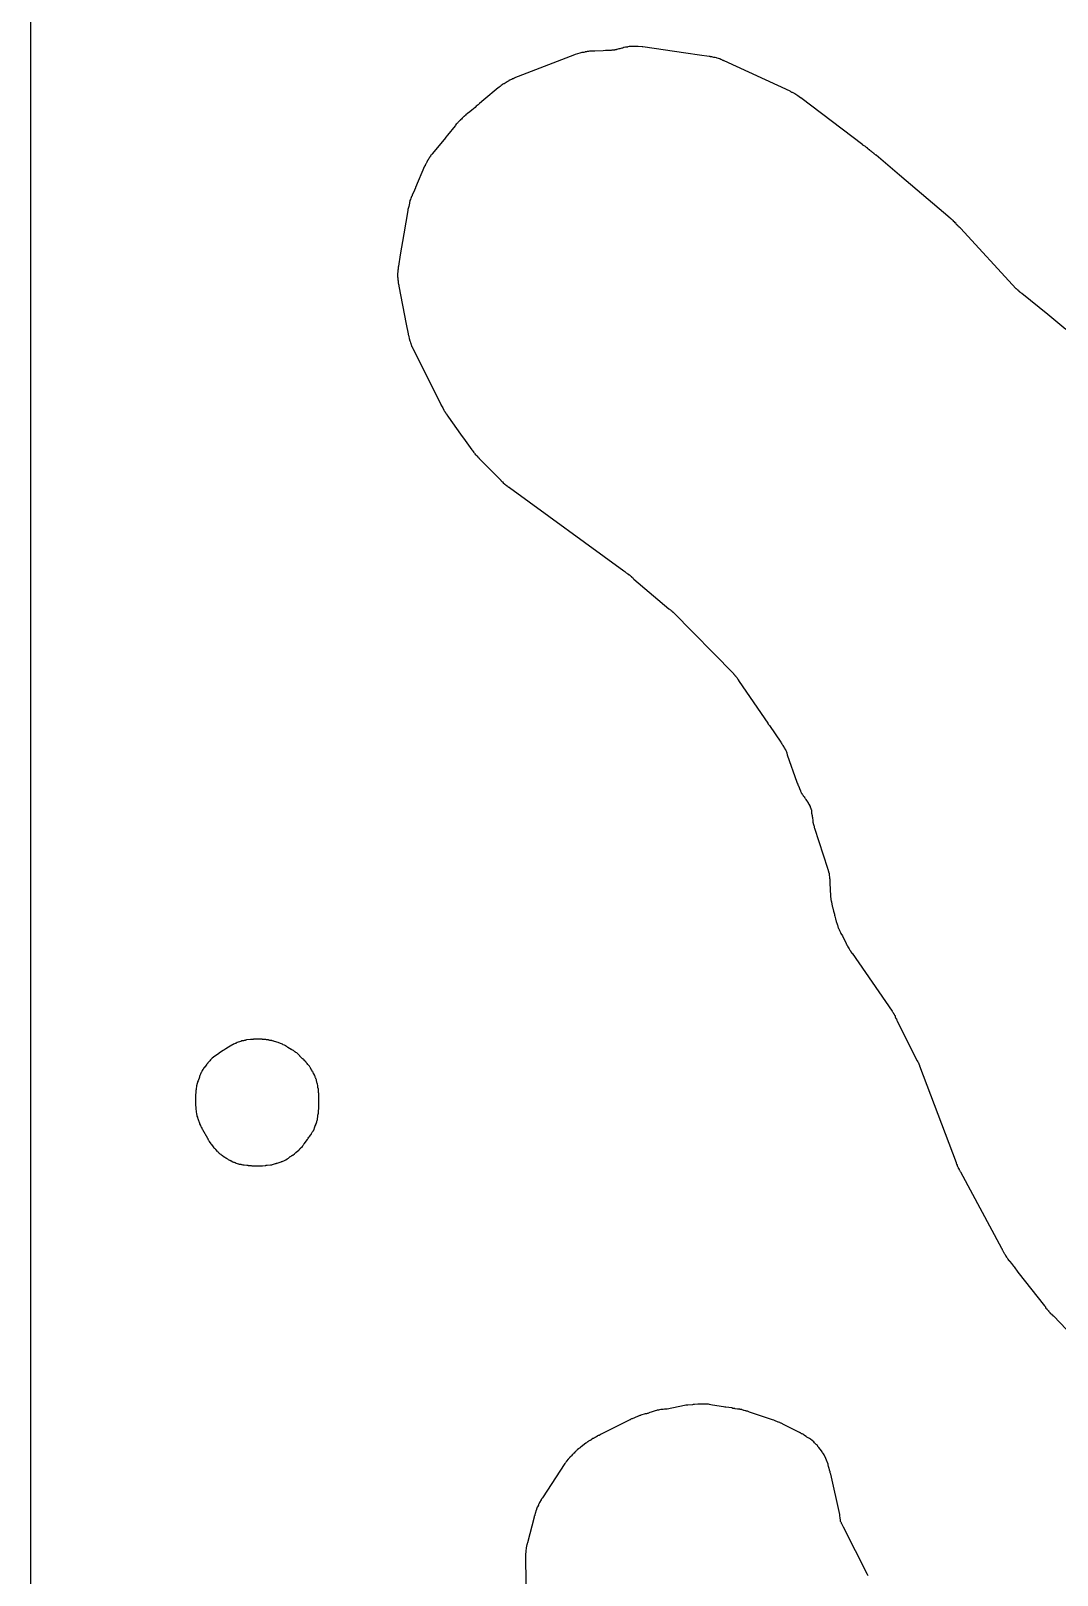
# Model space of a CAD drawing. Header units: millimetres. Extents: x 0 to 300, y 0 to 300.
# Drawn here: x -0.1 to 49.8, y 150 to 225 of the extents above; entities that cross this region are included whole.
import ezdxf

# ---------------------------------------------------------------- set-up
doc = ezdxf.new("R2010")
doc.units = ezdxf.units.MM
doc.layers.add('CUT', color=7, linetype='CONTINUOUS')

msp = doc.modelspace()

# ---------------------------------------------------------------- linework, layer by layer
at = {"layer": 'CUT'}
for points in [[(-0.05, 0.57), (-0.05, 299.43)], [(50.24, 210.52), (49.36, 211.24), (48.52, 211.92), (48.1, 212.27), (48.08, 212.28), (48.05, 212.3), (48.02, 212.32), (48.01, 212.33), (48, 212.34), (47.99, 212.35), (47.98, 212.36), (47.97, 212.36), (47.97, 212.37), (47.96, 212.37), (47.96, 212.38), (47.95, 212.38), (47.94, 212.39), (47.94, 212.4), (47.93, 212.4), (47.93, 212.41), (47.92, 212.41), (47.92, 212.42), (47.91, 212.42), (47.9, 212.43), (47.89, 212.44), (47.87, 212.46), (47.86, 212.47), (47.84, 212.49), (47.83, 212.5), (45.11, 215.44), (45.1, 215.45), (45.06, 215.49), (45.05, 215.5), (45.03, 215.52), (45.01, 215.54), (44.99, 215.56), (44.99, 215.57), (44.98, 215.57), (44.97, 215.58), (44.96, 215.59), (44.94, 215.61), (44.93, 215.62), (44.93, 215.63), (44.92, 215.64), (44.91, 215.64), (44.9, 215.66), (44.86, 215.7), (44.82, 215.74), (44.81, 215.74), (44.8, 215.75), (44.79, 215.76), (44.78, 215.77), (44.77, 215.78), (44.77, 215.79), (44.73, 215.83), (44.69, 215.86), (44.66, 215.89), (44.65, 215.89), (44.62, 215.93), (42.15, 218.02), (41.02, 218.98), (41, 218.99), (40.98, 219), (40.96, 219.02), (40.94, 219.04), (40.92, 219.06), (40.91, 219.06), (40.89, 219.08), (40.87, 219.1), (40.86, 219.1), (40.86, 219.11), (40.83, 219.13), (40.82, 219.13), (40.81, 219.15), (40.8, 219.16), (40.79, 219.17), (40.78, 219.17), (40.78, 219.18), (40.75, 219.2), (40.74, 219.2), (40.73, 219.21), (40.73, 219.22), (40.72, 219.22), (40.71, 219.24), (40.68, 219.25), (40.67, 219.26), (40.67, 219.27), (40.66, 219.27), (40.65, 219.28), (40.64, 219.28), (40.62, 219.3), (40.61, 219.31), (40.61, 219.32), (40.6, 219.32), (40.57, 219.35), (40.52, 219.38), (40.5, 219.4), (40.47, 219.42), (40.38, 219.48), (40.37, 219.49), (37.36, 221.77), (37.35, 221.77), (37.35, 221.78), (37.33, 221.79), (37.32, 221.8), (37.31, 221.81), (37.3, 221.81), (37.2, 221.88), (37.19, 221.89), (37.17, 221.91), (37.15, 221.92), (37.13, 221.93), (37.12, 221.94), (37.1, 221.95), (37.09, 221.96), (37.08, 221.96), (37.06, 221.97), (37.05, 221.98), (36.99, 222.01), (36.98, 222.02), (36.96, 222.03), (36.95, 222.03), (36.94, 222.03), (36.93, 222.03), (36.9, 222.05), (36.87, 222.07), (36.86, 222.08), (36.84, 222.09), (33.63, 223.57), (33.62, 223.57), (33.6, 223.58), (33.57, 223.59), (33.56, 223.6), (33.52, 223.62), (33.47, 223.64), (33.42, 223.66), (33.41, 223.66), (33.36, 223.68), (33.29, 223.7), (33.26, 223.71), (33.2, 223.73), (33.19, 223.73), (33.18, 223.73), (33.15, 223.74), (33.13, 223.74), (33.03, 223.76), (32.97, 223.77), (32.96, 223.77), (32.95, 223.78), (32.94, 223.78), (32.93, 223.78), (32.91, 223.78), (32.44, 223.85), (32.43, 223.85), (31.77, 223.95), (29.68, 224.25), (29.65, 224.25), (29.46, 224.27), (29.41, 224.27), (29.35, 224.27), (29.28, 224.27), (29.23, 224.27), (29.18, 224.27), (29.13, 224.27), (29.02, 224.26), (28.96, 224.25), (28.95, 224.25), (28.94, 224.24), (28.93, 224.24), (28.92, 224.24), (28.91, 224.24), (28.9, 224.24), (28.89, 224.23), (28.88, 224.23), (28.86, 224.23), (28.84, 224.23), (28.78, 224.22), (28.78, 224.21), (28.76, 224.21), (28.75, 224.21), (28.74, 224.21), (28.73, 224.2), (28.7, 224.19), (28.68, 224.19), (28.67, 224.19), (28.57, 224.16), (28.55, 224.16), (28.52, 224.15), (28.51, 224.15), (28.47, 224.14), (28.42, 224.12), (28.41, 224.12), (28.39, 224.11), (28.38, 224.11), (28.37, 224.11), (28.36, 224.1), (28.35, 224.1), (28.34, 224.1), (28.32, 224.1), (28.31, 224.09), (28.3, 224.09), (28.29, 224.09), (28.28, 224.09), (28.25, 224.09), (28.18, 224.09), (28.15, 224.08), (28.13, 224.08), (28.1, 224.08), (27.87, 224.07), (27.76, 224.06), (27.35, 224.04), (27.25, 224.04), (27.24, 224.04), (27.22, 224.04), (27.21, 224.04), (27.14, 224.04), (27.09, 224.04), (27.04, 224.03), (26.99, 224.02), (26.98, 224.02), (26.95, 224.01), (26.94, 224.01), (26.93, 224.01), (26.89, 224), (26.88, 224), (26.87, 223.99), (26.86, 223.99), (26.82, 223.98), (26.8, 223.98), (26.78, 223.98), (26.72, 223.97), (26.67, 223.96), (26.62, 223.95), (26.39, 223.87), (26.37, 223.86), (23.42, 222.72), (23.41, 222.71), (23.39, 222.7), (23.38, 222.7), (23.37, 222.7), (23.36, 222.69), (23.34, 222.69), (23.33, 222.68), (23.3, 222.67), (23.29, 222.67), (23.28, 222.66), (23.25, 222.65), (23.21, 222.63), (23.2, 222.62), (23.19, 222.62), (23.18, 222.61), (23.17, 222.6), (23.16, 222.59), (23.15, 222.59), (23.14, 222.58), (23.1, 222.56), (23.09, 222.55), (22.94, 222.46), (22.93, 222.46), (22.91, 222.45), (22.88, 222.43), (22.87, 222.43), (22.86, 222.42), (22.85, 222.41), (22.8, 222.37), (22.75, 222.33), (22.74, 222.32), (22.68, 222.28), (22.67, 222.28), (22.66, 222.27), (22.65, 222.26), (21.96, 221.68), (21.74, 221.49), (21.68, 221.44), (21.59, 221.36), (21.53, 221.31), (21.38, 221.18), (21.27, 221.09), (21.17, 221.01), (21.09, 220.94), (21.08, 220.93), (21.04, 220.9), (21.03, 220.9), (21, 220.87), (20.99, 220.87), (20.95, 220.83), (20.91, 220.79), (20.91, 220.78), (20.87, 220.74), (20.83, 220.7), (20.82, 220.69), (20.81, 220.69), (20.8, 220.68), (20.79, 220.67), (20.79, 220.66), (20.78, 220.65), (20.76, 220.63), (20.75, 220.63), (20.74, 220.62), (20.69, 220.57), (20.67, 220.54), (20.66, 220.53), (20.62, 220.49), (20.58, 220.44), (20.56, 220.41), (20.19, 219.96), (20.11, 219.86), (20.1, 219.84), (20.09, 219.83), (19.47, 219.07), (19.45, 219.05), (19.45, 219.04), (19.44, 219.03), (19.41, 219), (19.39, 218.98), (19.37, 218.95), (19.37, 218.94), (19.36, 218.93), (19.35, 218.92), (19.33, 218.9), (19.33, 218.89), (19.32, 218.87), (19.3, 218.85), (19.29, 218.83), (19.28, 218.82), (19.28, 218.81), (19.26, 218.78), (19.25, 218.76), (19.24, 218.75), (19.23, 218.74), (19.22, 218.72), (19.22, 218.71), (19.21, 218.7), (19.2, 218.68), (19.19, 218.66), (19.18, 218.65), (19.15, 218.59), (19.14, 218.57), (19.13, 218.54), (19.1, 218.48), (19.1, 218.47), (19.09, 218.45), (19.08, 218.45), (18.64, 217.42), (18.63, 217.39), (18.62, 217.38), (18.62, 217.37), (18.59, 217.29), (18.48, 217.04), (18.47, 217.01), (18.46, 217), (18.45, 216.98), (18.45, 216.97), (18.44, 216.96), (18.43, 216.94), (18.42, 216.91), (18.41, 216.89), (18.39, 216.84), (18.37, 216.79), (18.36, 216.73), (18.35, 216.7), (18.35, 216.69), (18.35, 216.68), (18.35, 216.67), (18.35, 216.66), (18.31, 216.5), (18.31, 216.49), (18.3, 216.45), (18.29, 216.44), (18.28, 216.4), (18.28, 216.39), (18.27, 216.35), (18.26, 216.3), (18.07, 215.16), (17.9, 214.14), (17.81, 213.6), (17.81, 213.58), (17.8, 213.57), (17.8, 213.54), (17.8, 213.5), (17.8, 213.49), (17.79, 213.45), (17.79, 213.44), (17.78, 213.41), (17.78, 213.39), (17.78, 213.37), (17.78, 213.33), (17.78, 213.29), (17.77, 213.25), (17.77, 213.2), (17.77, 213.16), (17.77, 213.11), (17.77, 213.06), (17.78, 213.04), (17.78, 213.02), (17.78, 213), (17.78, 212.96), (17.78, 212.94), (17.78, 212.93), (17.78, 212.92), (17.78, 212.91), (17.79, 212.89), (17.8, 212.8), (17.8, 212.79), (17.81, 212.7), (17.82, 212.69), (17.82, 212.68), (17.83, 212.63), (18.19, 210.77), (18.28, 210.3), (18.28, 210.29), (18.28, 210.28), (18.28, 210.27), (18.29, 210.24), (18.31, 210.16), (18.33, 210.09), (18.33, 210.08), (18.33, 210.07), (18.34, 210.04), (18.34, 210.03), (18.35, 210.02), (18.37, 209.96), (18.38, 209.94), (18.4, 209.87), (18.41, 209.85), (18.41, 209.84), (18.41, 209.82), (18.42, 209.79), (18.45, 209.71), (18.47, 209.68), (18.48, 209.65), (18.49, 209.64), (18.49, 209.63), (18.5, 209.6), (19.88, 206.85), (19.89, 206.83), (19.9, 206.81), (19.96, 206.71), (19.98, 206.67), (19.99, 206.64), (20, 206.62), (20.01, 206.61), (20.02, 206.59), (20.03, 206.57), (20.05, 206.55), (20.06, 206.54), (20.07, 206.52), (20.07, 206.51), (20.08, 206.5), (20.09, 206.49), (20.09, 206.48), (20.1, 206.48), (20.1, 206.47), (20.11, 206.45), (20.13, 206.42), (20.17, 206.36), (20.19, 206.34), (20.2, 206.32), (20.21, 206.3), (20.24, 206.26), (20.83, 205.44), (20.96, 205.26), (21.02, 205.18), (21.05, 205.13), (21.38, 204.67), (21.39, 204.66), (21.4, 204.65), (21.41, 204.64), (21.41, 204.63), (21.42, 204.62), (21.43, 204.61), (21.44, 204.6), (21.44, 204.59), (21.45, 204.59), (21.45, 204.58), (21.45, 204.57), (21.46, 204.57), (21.46, 204.56), (21.46, 204.55), (21.47, 204.54), (21.48, 204.53), (21.5, 204.51), (21.52, 204.48), (21.56, 204.43), (21.57, 204.42), (21.58, 204.41), (21.59, 204.41), (21.61, 204.39), (21.61, 204.38), (21.63, 204.37), (21.64, 204.36), (21.65, 204.35), (21.65, 204.34), (21.66, 204.34), (21.67, 204.33), (21.67, 204.32), (21.69, 204.3), (21.71, 204.28), (21.71, 204.27), (21.72, 204.26), (21.73, 204.26), (21.74, 204.24), (21.75, 204.24), (21.75, 204.23), (21.76, 204.22), (21.77, 204.21), (21.83, 204.15), (22.75, 203.23), (22.76, 203.22), (22.77, 203.21), (22.77, 203.2), (22.78, 203.19), (22.8, 203.17), (22.82, 203.15), (22.84, 203.13), (22.86, 203.11), (22.89, 203.07), (22.97, 203), (22.98, 203), (23.01, 202.97), (23.02, 202.97), (23.03, 202.97), (23.03, 202.96), (23.04, 202.96), (23.04, 202.95), (23.05, 202.94), (23.06, 202.94), (23.07, 202.93), (23.08, 202.92), (23.1, 202.9), (23.12, 202.89), (23.13, 202.88), (23.14, 202.88), (23.14, 202.87), (23.15, 202.87), (23.16, 202.86), (23.17, 202.86), (23.18, 202.85), (23.19, 202.85), (23.2, 202.84), (28.76, 198.8), (28.78, 198.78), (28.79, 198.78), (28.8, 198.76), (28.81, 198.76), (28.82, 198.75), (28.84, 198.73), (28.85, 198.72), (28.88, 198.7), (28.9, 198.68), (28.92, 198.67), (28.93, 198.67), (28.94, 198.66), (28.94, 198.65), (28.95, 198.65), (28.96, 198.65), (28.97, 198.64), (28.97, 198.63), (28.98, 198.63), (28.98, 198.62), (28.99, 198.62), (29, 198.61), (29.01, 198.61), (29.01, 198.6), (29.02, 198.6), (29.03, 198.59), (29.08, 198.55), (29.1, 198.54), (29.13, 198.51), (29.13, 198.5), (29.14, 198.49), (29.15, 198.48), (29.16, 198.47), (29.17, 198.47), (29.19, 198.45), (29.21, 198.42), (29.23, 198.41), (29.25, 198.38), (30.94, 196.95), (30.98, 196.93), (30.99, 196.92), (31.02, 196.89), (31.04, 196.88), (31.05, 196.87), (31.06, 196.86), (31.07, 196.86), (31.07, 196.85), (31.08, 196.85), (31.09, 196.84), (31.1, 196.82), (31.11, 196.82), (31.12, 196.81), (31.13, 196.8), (31.14, 196.8), (31.14, 196.79), (31.15, 196.78), (34.08, 193.8), (34.09, 193.79), (34.15, 193.73), (34.15, 193.72), (34.15, 193.71), (34.16, 193.7), (34.17, 193.69), (34.18, 193.69), (34.19, 193.69), (34.19, 193.68), (34.22, 193.64), (34.24, 193.63), (34.25, 193.61), (34.26, 193.59), (34.29, 193.55), (34.31, 193.51), (34.32, 193.49), (34.36, 193.42), (35.75, 191.39), (35.76, 191.38), (35.78, 191.36), (35.78, 191.35), (35.84, 191.27), (36.39, 190.46), (36.4, 190.44), (36.43, 190.39), (36.46, 190.36), (36.46, 190.35), (36.48, 190.33), (36.48, 190.32), (36.49, 190.31), (36.49, 190.3), (36.52, 190.25), (36.53, 190.24), (36.54, 190.23), (36.54, 190.21), (36.55, 190.21), (36.56, 190.19), (36.57, 190.17), (36.57, 190.16), (36.58, 190.16), (36.59, 190.14), (36.59, 190.13), (36.6, 190.13), (36.6, 190.12), (36.61, 190.11), (36.61, 190.1), (36.62, 190.09), (36.63, 190.07), (36.63, 190.06), (36.64, 190.05), (36.64, 190.04), (36.65, 190.03), (36.66, 190), (36.67, 189.98), (36.68, 189.96), (36.68, 189.95), (36.68, 189.94), (36.68, 189.93), (36.7, 189.85), (37.17, 188.52), (37.2, 188.45), (37.21, 188.44), (37.21, 188.43), (37.21, 188.42), (37.22, 188.41), (37.23, 188.37), (37.24, 188.35), (37.32, 188.14), (37.33, 188.13), (37.34, 188.12), (37.34, 188.1), (37.34, 188.09), (37.36, 188.06), (37.36, 188.05), (37.37, 188.02), (37.38, 188), (37.39, 187.99), (37.39, 187.98), (37.4, 187.97), (37.42, 187.95), (37.43, 187.94), (37.44, 187.92), (37.45, 187.89), (37.46, 187.88), (37.47, 187.87), (37.47, 187.86), (37.49, 187.85), (37.5, 187.84), (37.52, 187.81), (37.55, 187.76), (37.57, 187.73), (37.58, 187.72), (37.6, 187.69), (37.64, 187.63), (37.68, 187.57), (37.69, 187.56), (37.7, 187.55), (37.71, 187.53), (37.72, 187.51), (37.74, 187.47), (37.75, 187.47), (37.76, 187.45), (37.77, 187.44), (37.77, 187.43), (37.81, 187.35), (37.82, 187.33), (37.85, 187.25), (37.85, 187.24), (37.85, 187.23), (37.86, 187.19), (37.87, 187.18), (37.87, 187.17), (37.87, 187.16), (37.87, 187.15), (37.87, 187.09), (37.88, 187.02), (37.9, 186.97), (37.9, 186.96), (37.9, 186.93), (37.91, 186.92), (37.91, 186.91), (37.91, 186.9), (37.91, 186.88), (37.91, 186.87), (37.91, 186.85), (37.91, 186.84), (37.92, 186.83), (37.92, 186.82), (37.92, 186.81), (37.95, 186.64), (37.95, 186.63), (37.95, 186.62), (37.95, 186.61), (37.95, 186.6), (37.95, 186.57), (37.96, 186.55), (37.96, 186.54), (37.96, 186.52), (37.97, 186.47), (37.99, 186.42), (38, 186.38), (38, 186.35), (38.01, 186.33), (38.02, 186.29), (38.65, 184.35), (38.66, 184.34), (38.66, 184.33), (38.67, 184.29), (38.67, 184.28), (38.68, 184.27), (38.68, 184.24), (38.69, 184.23), (38.69, 184.22), (38.7, 184.2), (38.7, 184.19), (38.7, 184.18), (38.7, 184.17), (38.71, 184.17), (38.71, 184.16), (38.71, 184.14), (38.72, 184.13), (38.73, 184.1), (38.73, 184.09), (38.73, 184.08), (38.74, 184.07), (38.74, 184.05), (38.74, 184.01), (38.74, 183.99), (38.75, 183.93), (38.75, 183.9), (38.76, 183.89), (38.76, 183.87), (38.76, 183.86), (38.76, 183.85), (38.76, 183.84), (38.77, 183.83), (38.77, 183.82), (38.77, 183.81), (38.77, 183.8), (38.77, 183.78), (38.77, 183.76), (38.77, 183.73), (38.77, 183.71), (38.79, 183.21), (38.8, 183.1), (38.8, 183.08), (38.8, 183.07), (38.8, 183.06), (38.8, 183.04), (38.8, 183.02), (38.8, 182.95), (38.81, 182.87), (38.82, 182.84), (38.82, 182.81), (38.83, 182.78), (38.84, 182.75), (38.85, 182.72), (38.87, 182.58), (38.88, 182.55), (38.88, 182.53), (38.88, 182.52), (38.89, 182.51), (38.89, 182.5), (38.9, 182.46), (38.95, 182.26), (38.99, 182.11), (39, 182.07), (39.01, 182.02), (39.05, 181.89), (39.05, 181.88), (39.05, 181.87), (39.06, 181.84), (39.06, 181.82), (39.07, 181.79), (39.08, 181.78), (39.08, 181.76), (39.13, 181.63), (39.14, 181.58), (39.14, 181.57), (39.15, 181.55), (39.15, 181.54), (39.15, 181.53), (39.16, 181.52), (39.16, 181.51), (39.16, 181.5), (39.17, 181.47), (39.19, 181.42), (39.2, 181.4), (39.22, 181.36), (39.23, 181.35), (39.24, 181.34), (39.24, 181.33), (39.24, 181.32), (39.25, 181.29), (39.27, 181.26), (39.29, 181.22), (39.31, 181.18), (39.38, 181.06), (39.55, 180.72), (39.56, 180.7), (39.57, 180.68), (39.57, 180.67), (39.58, 180.65), (39.6, 180.6), (39.62, 180.58), (39.63, 180.57), (39.63, 180.56), (39.64, 180.54), (39.65, 180.53), (39.65, 180.52), (39.67, 180.47), (39.7, 180.43), (39.74, 180.37), (39.75, 180.35), (39.76, 180.34), (39.77, 180.33), (39.77, 180.32), (39.78, 180.31), (39.79, 180.3), (39.8, 180.28), (39.8, 180.27), (39.81, 180.26), (39.81, 180.25), (39.82, 180.24), (39.83, 180.24), (39.83, 180.23), (39.84, 180.22), (39.85, 180.21), (41.79, 177.4), (41.81, 177.37), (41.84, 177.33), (41.86, 177.29), (41.87, 177.28), (41.88, 177.27), (41.89, 177.25), (41.89, 177.24), (41.9, 177.23), (41.91, 177.21), (41.92, 177.2), (41.92, 177.19), (41.93, 177.18), (41.93, 177.17), (41.94, 177.17), (41.94, 177.16), (41.95, 177.15), (41.95, 177.14), (41.95, 177.13), (41.98, 177.05), (42, 177.02), (42.03, 176.95), (42.04, 176.92), (43.01, 174.99), (43.04, 174.93), (43.06, 174.91), (43.06, 174.9), (43.06, 174.89), (43.07, 174.89), (43.07, 174.88), (43.08, 174.87), (43.08, 174.86), (43.09, 174.86), (43.09, 174.85), (43.09, 174.84), (43.1, 174.83), (43.1, 174.82), (43.1, 174.81), (43.11, 174.8), (43.11, 174.79), (43.11, 174.78), (43.12, 174.78), (43.12, 174.77), (43.13, 174.75), (43.13, 174.74), (44.9, 170.04), (44.91, 170.01), (44.92, 169.98), (44.93, 169.97), (44.93, 169.96), (44.95, 169.91), (44.96, 169.9), (44.97, 169.86), (44.98, 169.84), (45, 169.8), (45, 169.79), (45.01, 169.77), (45.02, 169.75), (45.05, 169.7), (45.05, 169.69), (45.07, 169.67), (45.08, 169.64), (45.1, 169.61), (45.11, 169.6), (47.11, 165.89), (47.12, 165.87), (47.12, 165.86), (47.13, 165.84), (47.14, 165.83), (47.14, 165.82), (47.14, 165.81), (47.15, 165.79), (47.16, 165.78), (47.19, 165.72), (47.21, 165.69), (47.22, 165.67), (47.23, 165.66), (47.23, 165.65), (47.24, 165.64), (47.26, 165.61), (47.28, 165.57), (47.32, 165.49), (47.35, 165.45), (47.36, 165.44), (47.38, 165.42), (47.4, 165.39), (47.42, 165.36), (47.42, 165.35), (47.45, 165.3), (47.47, 165.29), (47.47, 165.28), (47.48, 165.28), (47.49, 165.27), (47.5, 165.26), (47.51, 165.24), (47.59, 165.14), (47.69, 165.01), (47.72, 164.98), (47.91, 164.72), (49.2, 163.08), (49.24, 163.03), (49.25, 163.01), (49.27, 162.97), (49.31, 162.94), (49.32, 162.93), (49.32, 162.92), (49.36, 162.88), (49.36, 162.87), (49.38, 162.85), (49.39, 162.85), (49.39, 162.84), (49.4, 162.83), (49.43, 162.79), (49.44, 162.78), (49.45, 162.77), (49.48, 162.73), (49.52, 162.69), (49.53, 162.69), (49.55, 162.67), (49.55, 162.66), (49.56, 162.65), (49.57, 162.65), (49.58, 162.64), (49.58, 162.63), (49.6, 162.61), (49.61, 162.6), (49.62, 162.6), (49.63, 162.59), (50.27, 161.94)], [(40.63, 149.96), (40.61, 150), (40.6, 150.03), (39.44, 152.33), (39.42, 152.36), (39.4, 152.39), (39.37, 152.46), (39.35, 152.49), (39.34, 152.51), (39.34, 152.52), (39.33, 152.54), (39.32, 152.55), (39.32, 152.56), (39.3, 152.59), (39.3, 152.6), (39.29, 152.61), (39.29, 152.62), (39.29, 152.64), (39.29, 152.65), (39.28, 152.68), (39.28, 152.7), (39.28, 152.71), (39.27, 152.74), (39.27, 152.75), (39.27, 152.77), (39.27, 152.8), (39.26, 152.87), (39.26, 152.88), (39.25, 152.94), (38.81, 154.91), (38.79, 154.97), (38.78, 155), (38.78, 155.02), (38.77, 155.06), (38.77, 155.08), (38.76, 155.09), (38.76, 155.12), (38.75, 155.13), (38.74, 155.17), (38.73, 155.19), (38.72, 155.21), (38.72, 155.23), (38.71, 155.28), (38.69, 155.35), (38.68, 155.39), (38.61, 155.59), (38.58, 155.66), (38.49, 155.84), (38.46, 155.9), (38.42, 155.96), (38.4, 155.99), (38.36, 156.04), (38.24, 156.2), (38.19, 156.25), (38.18, 156.26), (38.17, 156.29), (38.12, 156.33), (38.04, 156.41), (38.03, 156.42), (37.99, 156.47), (37.83, 156.6), (37.78, 156.63), (37.65, 156.71), (37.64, 156.72), (37.63, 156.73), (37.62, 156.74), (37.61, 156.74), (37.6, 156.75), (37.58, 156.76), (37.57, 156.77), (37.56, 156.77), (37.55, 156.78), (37.52, 156.8), (37.51, 156.81), (37.46, 156.84), (37.42, 156.86), (37.41, 156.86), (37.39, 156.87), (37.38, 156.88), (37.37, 156.88), (37.36, 156.89), (37.34, 156.9), (37.34, 156.91), (37.32, 156.92), (37.31, 156.93), (37.3, 156.93), (37.27, 156.94), (36.49, 157.34), (36.47, 157.35), (36.41, 157.38), (36.39, 157.39), (36.38, 157.39), (36.36, 157.4), (36.34, 157.41), (36.28, 157.43), (36.26, 157.43), (36.08, 157.51), (36.04, 157.53), (35.98, 157.55), (34.87, 157.92), (34.83, 157.94), (34.77, 157.96), (34.75, 157.96), (34.73, 157.97), (34.71, 157.97), (34.69, 157.98), (34.6, 158), (34.59, 158), (34.56, 158.02), (34.55, 158.02), (34.51, 158.03), (34.49, 158.04), (34.44, 158.05), (34.42, 158.05), (34.39, 158.06), (34.37, 158.06), (34.36, 158.06), (34.33, 158.06), (34.3, 158.06), (34.29, 158.06), (34.28, 158.06), (34.17, 158.08), (34.15, 158.08), (34.15, 158.09), (34.14, 158.09), (34.13, 158.09), (34.12, 158.09), (34.07, 158.1), (34.06, 158.1), (34.01, 158.12), (33.71, 158.16), (33.68, 158.16), (33.67, 158.16), (33.6, 158.17), (33.06, 158.26), (32.98, 158.28), (32.93, 158.29), (32.87, 158.3), (32.82, 158.3), (32.52, 158.3), (32.47, 158.3), (32.46, 158.3), (32.43, 158.3), (32.35, 158.3), (32.19, 158.29), (32.18, 158.29), (32.16, 158.29), (32.13, 158.29), (32.09, 158.28), (31.87, 158.25), (31.83, 158.25), (31.77, 158.25), (31.7, 158.24), (30.87, 158.06), (30.86, 158.06), (30.78, 158.06), (30.73, 158.06), (30.67, 158.05), (30.66, 158.05), (30.62, 158.05), (30.61, 158.05), (30.56, 158.04), (30.5, 158.03), (30.44, 158.02), (30.42, 158.01), (30.4, 158.01), (30.38, 158.01), (30.35, 158), (30.34, 158), (30.29, 157.98), (30.09, 157.92), (30.03, 157.9), (29.93, 157.86), (29.9, 157.85), (29.86, 157.84), (29.83, 157.84), (29.8, 157.83), (29.58, 157.77), (29.57, 157.76), (29.53, 157.75), (29.51, 157.74), (29.47, 157.73), (29.45, 157.72), (29.43, 157.71), (29.17, 157.6), (29.15, 157.59), (29.14, 157.59), (29.1, 157.57), (29.06, 157.55), (29.05, 157.55), (27.66, 156.85), (27.61, 156.82), (27.58, 156.8), (27.57, 156.8), (27.56, 156.79), (27.53, 156.78), (27.52, 156.78), (27.48, 156.76), (27.47, 156.75), (27.46, 156.75), (27.46, 156.74), (27.45, 156.74), (27.4, 156.71), (27.37, 156.69), (27.35, 156.68), (27.33, 156.67), (27.3, 156.65), (27.29, 156.64), (27.28, 156.64), (27.27, 156.63), (27.26, 156.63), (27.17, 156.57), (27.15, 156.55), (27.13, 156.54), (27.12, 156.54), (27.11, 156.54), (27.05, 156.51), (27.01, 156.47), (27, 156.47), (26.97, 156.44), (26.96, 156.44), (26.95, 156.43), (26.92, 156.41), (26.69, 156.24), (26.66, 156.21), (26.64, 156.19), (26.63, 156.18), (26.61, 156.17), (26.6, 156.16), (26.56, 156.13), (26.5, 156.08), (26.47, 156.05), (26.46, 156.04), (26.42, 156.02), (26.38, 155.98), (26.34, 155.93), (26.33, 155.92), (26.31, 155.89), (26.28, 155.87), (26.25, 155.84), (26.21, 155.8), (26.18, 155.77), (26.14, 155.73), (26.14, 155.72), (26.13, 155.72), (26.11, 155.69), (26.1, 155.68), (26.06, 155.64), (25.98, 155.54), (25.97, 155.52), (25.95, 155.51), (25.94, 155.49), (25.92, 155.46), (25.91, 155.44), (25.9, 155.42), (24.8, 153.76), (24.77, 153.72), (24.77, 153.71), (24.76, 153.69), (24.75, 153.67), (24.74, 153.66), (24.67, 153.53), (24.65, 153.49), (24.64, 153.48), (24.63, 153.46), (24.62, 153.43), (24.61, 153.4), (24.56, 153.32), (24.55, 153.3), (24.53, 153.26), (24.52, 153.21), (24.51, 153.17), (24.5, 153.15), (24.45, 152.99), (24.45, 152.98), (24.44, 152.95), (24.43, 152.93), (24.43, 152.92), (24.43, 152.9), (24.42, 152.89), (24.42, 152.88), (24.41, 152.87), (24.41, 152.86), (24.41, 152.84), (24.4, 152.82), (24.4, 152.81), (24.08, 151.57), (24.07, 151.54), (24.06, 151.51), (24.06, 151.5), (24.05, 151.49), (24.03, 151.4), (24.03, 151.38), (24.02, 151.34), (24.02, 151.33), (24.01, 151.29), (24, 151.19), (24, 151.13), (24, 151.12), (24, 151.11), (23.98, 151.03), (23.98, 150.96), (23.98, 150.82), (23.98, 150.81), (24.01, 148.65)]]:
    msp.add_lwpolyline(points, dxfattribs=at)
msp.add_lwpolyline([(7.98, 172.49), (7.99, 172.42), (8, 172.4), (8, 172.39), (8.01, 172.37), (8.01, 172.36), (8.01, 172.35), (8.02, 172.32), (8.02, 172.3), (8.04, 172.25), (8.04, 172.23), (8.05, 172.23), (8.05, 172.22), (8.06, 172.18), (8.06, 172.17), (8.07, 172.15), (8.08, 172.12), (8.09, 172.1), (8.1, 172.09), (8.1, 172.08), (8.11, 172.05), (8.11, 172.04), (8.12, 172.01), (8.13, 171.98), (8.14, 171.97), (8.14, 171.95), (8.15, 171.94), (8.15, 171.93), (8.15, 171.92), (8.17, 171.87), (8.18, 171.87), (8.18, 171.86), (8.19, 171.84), (8.2, 171.82), (8.2, 171.81), (8.21, 171.79), (8.22, 171.77), (8.23, 171.76), (8.24, 171.75), (8.24, 171.74), (8.25, 171.74), (8.25, 171.73), (8.26, 171.71), (8.26, 171.7), (8.27, 171.69), (8.28, 171.68), (8.28, 171.67), (8.29, 171.65), (8.53, 171.23), (8.54, 171.21), (8.55, 171.2), (8.55, 171.19), (8.55, 171.18), (8.56, 171.16), (8.57, 171.16), (8.57, 171.15), (8.58, 171.13), (8.62, 171.07), (8.65, 171.02), (8.67, 171), (8.67, 170.99), (8.68, 170.98), (8.68, 170.97), (8.71, 170.94), (8.71, 170.93), (8.83, 170.79), (8.83, 170.78), (8.86, 170.75), (8.87, 170.74), (8.88, 170.73), (8.9, 170.71), (8.91, 170.7), (8.91, 170.69), (8.92, 170.69), (8.92, 170.68), (8.93, 170.68), (8.94, 170.67), (8.94, 170.66), (8.95, 170.64), (8.99, 170.6), (9, 170.6), (9.01, 170.59), (9.04, 170.56), (9.1, 170.5), (9.14, 170.47), (9.16, 170.46), (9.18, 170.44), (9.19, 170.44), (9.19, 170.43), (9.2, 170.43), (9.2, 170.42), (9.21, 170.42), (9.23, 170.41), (9.24, 170.4), (9.25, 170.39), (9.26, 170.39), (9.34, 170.32), (9.35, 170.32), (9.36, 170.31), (9.39, 170.29), (9.4, 170.29), (9.41, 170.28), (9.42, 170.27), (9.44, 170.26), (9.45, 170.25), (9.47, 170.24), (9.5, 170.22), (9.54, 170.2), (9.6, 170.16), (9.61, 170.16), (9.62, 170.16), (9.63, 170.15), (9.64, 170.15), (9.65, 170.14), (9.66, 170.14), (9.67, 170.14), (9.68, 170.13), (9.68, 170.12), (9.76, 170.08), (9.8, 170.07), (9.81, 170.06), (9.82, 170.06), (9.87, 170.04), (9.88, 170.04), (9.93, 170.02), (9.97, 170), (9.98, 170), (10.02, 169.98), (10.03, 169.98), (10.07, 169.97), (10.08, 169.97), (10.12, 169.96), (10.13, 169.96), (10.14, 169.96), (10.15, 169.96), (10.18, 169.95), (10.19, 169.95), (10.2, 169.95), (10.24, 169.94), (10.25, 169.94), (10.27, 169.94), (10.28, 169.94), (10.29, 169.94), (10.3, 169.94), (10.32, 169.93), (10.45, 169.92), (10.46, 169.91), (10.47, 169.91), (10.48, 169.91), (10.49, 169.91), (10.5, 169.91), (10.51, 169.9), (10.52, 169.9), (10.53, 169.9), (10.54, 169.9), (10.55, 169.9), (10.57, 169.9), (10.58, 169.9), (10.59, 169.9), (10.6, 169.9), (10.61, 169.9), (10.63, 169.9), (10.65, 169.9), (10.68, 169.89), (10.69, 169.89), (10.72, 169.89), (10.73, 169.89), (10.74, 169.89), (10.76, 169.89), (11.13, 169.89), (11.16, 169.89), (11.21, 169.89), (11.34, 169.9), (11.36, 169.9), (11.38, 169.91), (11.4, 169.91), (11.41, 169.91), (11.42, 169.91), (11.43, 169.91), (11.6, 169.93), (11.65, 169.94), (11.69, 169.95), (11.83, 169.99), (11.84, 169.99), (11.86, 170), (11.87, 170), (11.89, 170.01), (11.9, 170.01), (11.91, 170.01), (12.07, 170.07), (12.11, 170.08), (12.12, 170.09), (12.16, 170.1), (12.27, 170.15), (12.33, 170.18), (12.4, 170.22), (12.43, 170.24), (12.46, 170.26), (12.51, 170.3), (12.52, 170.3), (12.54, 170.32), (12.55, 170.33), (12.6, 170.36), (12.61, 170.37), (12.63, 170.38), (12.64, 170.39), (12.65, 170.4), (12.66, 170.4), (12.68, 170.41), (12.76, 170.47), (12.81, 170.51), (12.83, 170.53), (12.84, 170.54), (12.85, 170.55), (12.86, 170.56), (12.88, 170.58), (12.89, 170.58), (12.93, 170.62), (12.94, 170.63), (13.02, 170.7), (13.02, 170.71), (13.03, 170.72), (13.04, 170.73), (13.06, 170.75), (13.07, 170.76), (13.08, 170.77), (13.14, 170.83), (13.17, 170.87), (13.2, 170.91), (13.21, 170.93), (13.23, 170.95), (13.23, 170.96), (13.39, 171.17), (13.41, 171.19), (13.43, 171.21), (13.43, 171.22), (13.43, 171.23), (13.46, 171.27), (13.47, 171.28), (13.47, 171.29), (13.5, 171.32), (13.54, 171.38), (13.55, 171.39), (13.56, 171.41), (13.57, 171.42), (13.58, 171.43), (13.59, 171.45), (13.59, 171.46), (13.62, 171.52), (13.63, 171.53), (13.64, 171.54), (13.66, 171.57), (13.66, 171.58), (13.69, 171.62), (13.71, 171.67), (13.71, 171.68), (13.73, 171.72), (13.73, 171.73), (13.73, 171.74), (13.74, 171.76), (13.75, 171.77), (13.75, 171.78), (13.75, 171.79), (13.76, 171.8), (13.77, 171.82), (13.79, 171.87), (13.8, 171.9), (13.8, 171.91), (13.8, 171.92), (13.81, 171.93), (13.83, 171.98), (13.85, 172.03), (13.85, 172.06), (13.86, 172.09), (13.87, 172.14), (13.88, 172.18), (13.88, 172.19), (13.9, 172.26), (13.9, 172.32), (13.9, 172.33), (13.9, 172.34), (13.91, 172.39), (13.91, 172.4), (13.91, 172.41), (13.92, 172.43), (13.92, 172.45), (13.92, 172.47), (13.92, 172.48), (13.92, 172.52), (13.93, 172.52), (13.93, 172.56), (13.93, 172.57), (13.94, 172.65), (13.94, 172.7), (13.94, 173.1), (13.94, 173.22), (13.94, 173.26), (13.94, 173.29), (13.94, 173.33), (13.94, 173.36), (13.94, 173.39), (13.94, 173.41), (13.93, 173.43), (13.93, 173.44), (13.93, 173.45), (13.93, 173.47), (13.93, 173.48), (13.93, 173.5), (13.93, 173.53), (13.92, 173.59), (13.92, 173.61), (13.9, 173.69), (13.9, 173.72), (13.9, 173.74), (13.89, 173.78), (13.87, 173.86), (13.86, 173.9), (13.85, 173.93), (13.84, 173.97), (13.83, 173.99), (13.83, 174), (13.83, 174.01), (13.82, 174.06), (13.81, 174.08), (13.8, 174.12), (13.79, 174.15), (13.78, 174.16), (13.77, 174.2), (13.76, 174.21), (13.76, 174.22), (13.75, 174.25), (13.75, 174.26), (13.74, 174.27), (13.7, 174.35), (13.69, 174.36), (13.68, 174.37), (13.68, 174.38), (13.67, 174.39), (13.67, 174.4), (13.66, 174.42), (13.66, 174.43), (13.65, 174.45), (13.64, 174.45), (13.62, 174.49), (13.62, 174.5), (13.61, 174.51), (13.59, 174.54), (13.53, 174.64), (13.53, 174.65), (13.52, 174.67), (13.5, 174.69), (13.48, 174.72), (13.41, 174.81), (13.38, 174.85), (13.37, 174.86), (13.36, 174.87), (13.33, 174.91), (13.32, 174.92), (13.29, 174.95), (13.25, 174.99), (13.24, 175), (13.23, 175.01), (13.23, 175.02), (13.22, 175.03), (13.18, 175.07), (13.17, 175.08), (13.16, 175.09), (13.15, 175.09), (13.07, 175.17), (13.04, 175.2), (13.03, 175.21), (13.02, 175.22), (13.01, 175.23), (13, 175.24), (12.97, 175.27), (12.94, 175.31), (12.87, 175.37), (12.83, 175.39), (12.82, 175.4), (12.81, 175.4), (12.8, 175.41), (12.77, 175.43), (12.75, 175.45), (12.71, 175.48), (12.66, 175.51), (12.65, 175.51), (12.64, 175.52), (12.63, 175.53), (12.62, 175.53), (12.6, 175.54), (12.44, 175.63), (12.43, 175.64), (12.42, 175.65), (12.4, 175.66), (12.37, 175.69), (12.32, 175.72), (12.3, 175.73), (12.27, 175.74), (12.2, 175.77), (12.17, 175.79), (12.12, 175.81), (11.99, 175.86), (11.96, 175.87), (11.78, 175.93), (11.75, 175.94), (11.74, 175.94), (11.69, 175.96), (11.68, 175.96), (11.66, 175.96), (11.66, 175.97), (11.63, 175.97), (11.62, 175.97), (11.58, 175.98), (11.57, 175.98), (11.56, 175.98), (11.52, 175.99), (11.51, 175.99), (11.5, 176), (11.48, 176), (11.47, 176), (11.41, 176.01), (11.4, 176.01), (11.37, 176.02), (11.3, 176.03), (11.26, 176.03), (11.24, 176.03), (11.23, 176.03), (11.22, 176.03), (11.21, 176.03), (11.2, 176.03), (11.19, 176.04), (11.12, 176.04), (11.06, 176.04), (11.05, 176.04), (11.03, 176.04), (10.9, 176.04), (10.87, 176.04), (10.82, 176.04), (10.79, 176.04), (10.77, 176.04), (10.76, 176.04), (10.75, 176.03), (10.74, 176.03), (10.73, 176.03), (10.69, 176.03), (10.68, 176.03), (10.66, 176.03), (10.62, 176.03), (10.44, 176), (10.43, 176), (10.39, 175.99), (10.38, 175.99), (10.37, 175.99), (10.36, 175.98), (10.35, 175.98), (10.31, 175.97), (10.28, 175.96), (10.26, 175.96), (10.25, 175.96), (10.24, 175.95), (10.23, 175.95), (10.22, 175.95), (10.21, 175.95), (10.2, 175.95), (10.15, 175.93), (10.14, 175.93), (9.98, 175.87), (9.93, 175.85), (9.9, 175.83), (9.89, 175.83), (9.87, 175.82), (9.85, 175.81), (9.84, 175.81), (9.79, 175.79), (9.78, 175.79), (9.77, 175.78), (9.76, 175.77), (9.75, 175.77), (9.74, 175.76), (9.73, 175.76), (9.71, 175.75), (9.63, 175.7), (9.55, 175.65), (9.54, 175.65), (9.53, 175.64), (9.52, 175.63), (9.46, 175.59), (9.43, 175.57), (9.38, 175.54), (9.33, 175.51), (9.31, 175.5), (9.29, 175.49), (9.12, 175.38), (9.11, 175.37), (9.09, 175.36), (9.08, 175.35), (8.92, 175.23), (8.91, 175.23), (8.89, 175.22), (8.76, 175.12), (8.72, 175.08), (8.68, 175.03), (8.64, 174.98), (8.59, 174.93), (8.55, 174.89), (8.54, 174.87), (8.51, 174.84), (8.5, 174.82), (8.49, 174.8), (8.48, 174.79), (8.42, 174.71), (8.4, 174.69), (8.37, 174.65), (8.36, 174.64), (8.34, 174.62), (8.33, 174.59), (8.31, 174.56), (8.27, 174.51), (8.25, 174.47), (8.25, 174.46), (8.24, 174.43), (8.23, 174.42), (8.19, 174.34), (8.17, 174.3), (8.16, 174.26), (8.15, 174.24), (8.14, 174.22), (8.14, 174.21), (8.14, 174.2), (8.07, 174.02), (8.05, 173.97), (8.04, 173.94), (8.02, 173.84), (8.02, 173.83), (8.02, 173.82), (8.01, 173.81), (8.01, 173.8), (8, 173.79), (7.99, 173.73), (7.98, 173.65), (7.98, 173.63), (7.98, 173.6), (7.97, 173.54), (7.97, 173.53), (7.97, 173.52), (7.96, 173.51), (7.96, 173.49), (7.96, 173.48), (7.96, 173.46), (7.95, 173.32), (7.95, 173.28), (7.95, 173.27), (7.95, 173.24), (7.95, 172.92), (7.95, 172.9), (7.95, 172.89), (7.95, 172.86), (7.95, 172.85), (7.96, 172.71), (7.96, 172.68), (7.96, 172.67), (7.96, 172.66), (7.97, 172.66), (7.97, 172.65), (7.97, 172.62), (7.98, 172.55), (7.98, 172.54), (7.98, 172.5)], close=True, dxfattribs=at)

doc.saveas('drawing.dxf')
